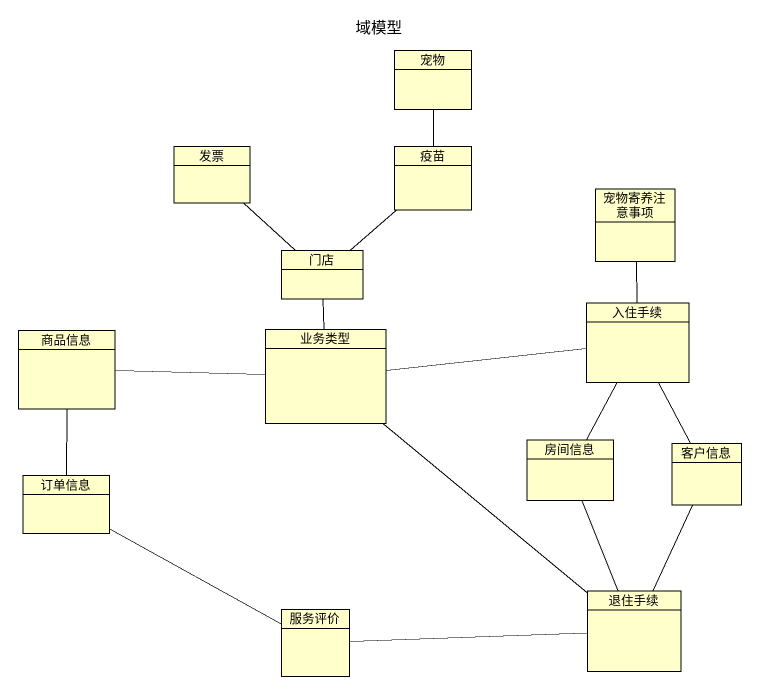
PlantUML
@startuml
title 域模型
hide circle
hide empty members
class 宠物
class 发票
class 疫苗
class 宠物寄养注意事项
class 门店
class 入住手续
class 商品信息
class 业务类型
class 房间信息
class 客户信息
class 订单信息
class 服务评价
class 退住手续
宠物 -- 疫苗
宠物寄养注意事项 -- 入住手续
门店 -up- 发票
门店 -up- 疫苗
入住手续 -- 房间信息
商品信息 -- 订单信息
业务类型 -up- 门店
业务类型 -right- 入住手续
业务类型 -left- 商品信息
业务类型 -- 退住手续
客户信息 -up- 入住手续
订单信息 -right- 服务评价
退住手续 -up- 房间信息
退住手续 -up- 客户信息
退住手续 -left- 服务评价
@enduml
